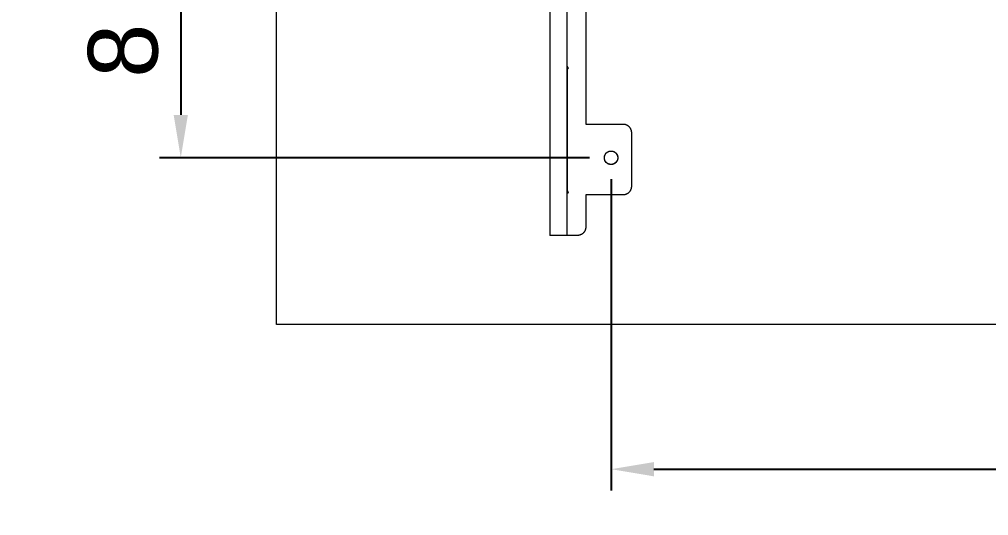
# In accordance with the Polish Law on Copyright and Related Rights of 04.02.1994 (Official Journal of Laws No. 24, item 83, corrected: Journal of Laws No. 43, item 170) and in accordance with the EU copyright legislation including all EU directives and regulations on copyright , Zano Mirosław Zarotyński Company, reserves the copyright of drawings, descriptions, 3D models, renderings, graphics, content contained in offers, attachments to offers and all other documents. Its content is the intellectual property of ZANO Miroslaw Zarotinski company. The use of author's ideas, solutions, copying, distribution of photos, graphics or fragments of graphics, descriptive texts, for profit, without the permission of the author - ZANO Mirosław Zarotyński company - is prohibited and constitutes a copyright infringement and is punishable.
# Model space of a CAD drawing. Header units: inches. Extents: x -12 to 176, y -4 to 123.
# Drawn here: x -9.24 to 13.36, y 0.26 to 11.83 of the extents above; entities that cross this region are included whole.
import ezdxf

# ---------------------------------------------------------------- set-up
doc = ezdxf.new("R2010")
doc.units = ezdxf.units.IN
doc.layers.add('ZANO_R', color=7, linetype='Continuous', lineweight=0)
doc.layers.add('ZANO_W', color=1, linetype='Continuous', lineweight=0)
doc.styles.get("Standard").update_dxf_attribs({"font": 'arial.ttf'})
doc.dimstyles.new('amerykanie', dxfattribs={"dimtxt": 50, "dimasz": 50, "dimexe": 0.5, "dimexo": 0.5, "dimgap": 1, "dimtad": 1, "dimdec": 0, "dimzin": 0, "dimlunit": 5, "dimtxsty": 'Standard', "dimcen": 0.09, "dimclrd": 1, "dimclre": 1, "dimclrt": 1, "dimazin": 0, "dimtfac": 1, "dimtdec": 0, "dimtmove": 0, "dimatfit": 3, "dimfxl": 1, "dimtzin": 0, "dimarcsym": 1})

# ---------------------------------------------------------------- blocks, each defined once
blk = doc.blocks.new('*D361')
at = {"layer": 'ZANO_W', "color": 1, "lineweight": -2}
for p, q in [((4.059, 17.384), (-5.977, 17.384)), ((-5.477, 16.384), (-5.477, 9.605)), ((4.059, 8.605), (-5.977, 8.605))]:
    blk.add_line(p, q, dxfattribs=at)
at = {"layer": 'ZANO_W', "color": 1}
for points in [[(-5.311, 16.384), (-5.644, 16.384), (-5.477, 17.384)], [(-5.644, 9.605), (-5.311, 9.605), (-5.477, 8.605)]]:
    blk.add_solid(points, dxfattribs=at)
at = {"layer": 'ZANO_W', "color": 1, "insert": (-6.818, 12.994), "char_height": 1.625, "attachment_point": 5, "rotation": 90}
blk.add_mtext('8 3/4', dxfattribs=at)
blk = doc.blocks.new('*D362')
at = {"layer": 'ZANO_W', "color": 1, "lineweight": -2}
for p, q in [((4.559, 8.105), (4.559, 0.841)), ((35.378, 8.105), (35.378, 0.841)), ((5.559, 1.341), (34.378, 1.341))]:
    blk.add_line(p, q, dxfattribs=at)
at = {"layer": 'ZANO_W', "color": 1}
for points in [[(5.559, 1.507), (5.559, 1.174), (4.559, 1.341)], [(34.378, 1.174), (34.378, 1.507), (35.378, 1.341)]]:
    blk.add_solid(points, dxfattribs=at)
at = {"layer": 'ZANO_W', "color": 1, "insert": (19.968, 2.682), "char_height": 1.625, "attachment_point": 5}
blk.add_mtext('30 13/16', dxfattribs=at)

msp = doc.modelspace()

# ---------------------------------------------------------------- linework, layer by layer
at = {"layer": 'ZANO_R'}
for p, q in [((3.13377, 21.73815), (3.13377, 6.79361)), ((3.52747, 21.73815), (3.52747, 6.79361)), ((3.96842, 16.59677), (3.96842, 9.39204)), ((3.52874, 10.73982), (3.52747, 10.74025)), ((3.52999, 10.73935), (3.52874, 10.73982)), ((3.53123, 10.73883), (3.52999, 10.73935)), ((3.53245, 10.73827), (3.53123, 10.73883)), ((3.53364, 10.73767), (3.53245, 10.73827)), ((3.53482, 10.73703), (3.53364, 10.73767)), ((3.53597, 10.73635), (3.53482, 10.73703)), ((3.5371, 10.73563), (3.53597, 10.73635)), ((3.53821, 10.73487), (3.5371, 10.73563)), ((3.53928, 10.73407), (3.53821, 10.73487)), ((3.54033, 10.73324), (3.53928, 10.73407)), ((3.54135, 10.73238), (3.54033, 10.73324)), ((3.54235, 10.73148), (3.54135, 10.73238)), ((3.54331, 10.73054), (3.54235, 10.73148)), ((3.54416, 10.67592), (3.54322, 10.67495)), ((3.54322, 7.83355), (3.54322, 10.67495)), ((3.54423, 10.72958), (3.54331, 10.73054)), ((3.54506, 10.67691), (3.54416, 10.67592)), ((3.54513, 10.72858), (3.54423, 10.72958)), ((3.54592, 10.67794), (3.54506, 10.67691)), ((3.54599, 10.72755), (3.54513, 10.72858)), ((3.54675, 10.679), (3.54592, 10.67794)), ((3.54681, 10.7265), (3.54599, 10.72755)), ((3.54755, 10.68008), (3.54675, 10.679)), ((3.5476, 10.72542), (3.54681, 10.7265)), ((3.5483, 10.68119), (3.54755, 10.68008)), ((3.54835, 10.72431), (3.5476, 10.72542)), ((3.54902, 10.68233), (3.5483, 10.68119)), ((3.54907, 10.72317), (3.54835, 10.72431)), ((3.5497, 10.68349), (3.54902, 10.68233)), ((3.54974, 10.72202), (3.54907, 10.72317)), ((3.55034, 10.68467), (3.5497, 10.68349)), ((3.55037, 10.72084), (3.54974, 10.72202)), ((3.55094, 10.68588), (3.55034, 10.68467)), ((3.55097, 10.71964), (3.55037, 10.72084)), ((3.55149, 10.6871), (3.55094, 10.68588)), ((3.55152, 10.71842), (3.55097, 10.71964)), ((3.55201, 10.68834), (3.55149, 10.6871)), ((3.55203, 10.71718), (3.55152, 10.71842)), ((3.55248, 10.6896), (3.55201, 10.68834)), ((3.5525, 10.71592), (3.55203, 10.71718)), ((3.55291, 10.69088), (3.55248, 10.6896)), ((3.55292, 10.71465), (3.5525, 10.71592)), ((3.55329, 10.69217), (3.55291, 10.69088)), ((3.55331, 10.71337), (3.55292, 10.71465)), ((3.55363, 10.69347), (3.55329, 10.69217)), ((3.55364, 10.71207), (3.55331, 10.71337)), ((3.55393, 10.69478), (3.55363, 10.69347)), ((3.55394, 10.71077), (3.55364, 10.71207)), ((3.55418, 10.6961), (3.55393, 10.69478)), ((3.55419, 10.70945), (3.55394, 10.71077)), ((3.55439, 10.69743), (3.55418, 10.6961)), ((3.55439, 10.70813), (3.55419, 10.70945)), ((3.55455, 10.7068), (3.55439, 10.70813)), ((3.55455, 10.69876), (3.55439, 10.69743)), ((3.55466, 10.70546), (3.55455, 10.7068)), ((3.55466, 10.7001), (3.55455, 10.69876)), ((3.55473, 10.70413), (3.55466, 10.70546)), ((3.55473, 10.70144), (3.55466, 10.7001)), ((3.55475, 10.70279), (3.55473, 10.70413)), ((3.55475, 10.70279), (3.55473, 10.70144)), ((3.96842, 9.39204), (4.83456, 9.39204)), ((4.83456, 9.39204), (4.84128, 9.39193)), ((4.84128, 9.39193), (4.848, 9.39158)), ((4.848, 9.39158), (4.85469, 9.39101)), ((4.85469, 9.39101), (4.86137, 9.39021)), ((4.86137, 9.39021), (4.86801, 9.38918)), ((4.86801, 9.38918), (4.87461, 9.38792)), ((4.87461, 9.38792), (4.88117, 9.38645)), ((4.88117, 9.38645), (4.88767, 9.38474)), ((4.88767, 9.38474), (4.89411, 9.38282)), ((4.89411, 9.38282), (4.90048, 9.38068)), ((4.90048, 9.38068), (4.90678, 9.37832)), ((4.90678, 9.37832), (4.91299, 9.37575)), ((4.91299, 9.37575), (4.91911, 9.37296)), ((4.91911, 9.37296), (4.92513, 9.36997)), ((4.92513, 9.36997), (4.93104, 9.36678)), ((4.93104, 9.36678), (4.93684, 9.36338)), ((4.93684, 9.36338), (4.94253, 9.35979)), ((4.94253, 9.35979), (4.94808, 9.35601)), ((4.94808, 9.35601), (4.95351, 9.35204)), ((4.95351, 9.35204), (4.95879, 9.34789)), ((4.95879, 9.34789), (4.96393, 9.34356)), ((4.96393, 9.34356), (4.96892, 9.33906)), ((4.96892, 9.33906), (4.97376, 9.33439)), ((4.97376, 9.33439), (4.97843, 9.32955)), ((4.97843, 9.32955), (4.98293, 9.32456)), ((4.98293, 9.32456), (4.98726, 9.31942)), ((4.98726, 9.31942), (4.99141, 9.31414)), ((4.99141, 9.31414), (4.99538, 9.30871)), ((4.99538, 9.30871), (4.99917, 9.30315)), ((4.99917, 9.30315), (5.00276, 9.29747)), ((5.00276, 9.29747), (5.00615, 9.29167)), ((5.00615, 9.29167), (5.00934, 9.28576)), ((5.00934, 9.28576), (5.01233, 9.27974)), ((5.01233, 9.27974), (5.01512, 9.27362)), ((5.01512, 9.27362), (5.01769, 9.26741)), ((5.01769, 9.26741), (5.02005, 9.26111)), ((5.02005, 9.26111), (5.02219, 9.25474)), ((5.02219, 9.25474), (5.02411, 9.2483)), ((5.02411, 9.2483), (5.02582, 9.2418)), ((5.02582, 9.2418), (5.0273, 9.23524)), ((5.0273, 9.23524), (5.02855, 9.22864)), ((5.02855, 9.22864), (5.02958, 9.222)), ((5.02958, 9.222), (5.03038, 9.21532)), ((5.03038, 9.21532), (5.03095, 9.20863)), ((5.03095, 9.20863), (5.0313, 9.20191)), ((5.0313, 9.20191), (5.03141, 9.19519)), ((5.03141, 9.19519), (5.03141, 7.93535)), ((4.40149, 8.60464), (4.40159, 8.61008)), ((4.40159, 8.5992), (4.40149, 8.60464)), ((4.40159, 8.61008), (4.40187, 8.6155)), ((4.40187, 8.59378), (4.40159, 8.5992)), ((4.40187, 8.6155), (4.40234, 8.62092)), ((4.40234, 8.58836), (4.40187, 8.59378)), ((4.40234, 8.62092), (4.40299, 8.62632)), ((4.40299, 8.62632), (4.40383, 8.63169)), ((4.40383, 8.63169), (4.40486, 8.63703)), ((4.40486, 8.63703), (4.40607, 8.64233)), ((4.40607, 8.64233), (4.40746, 8.64758)), ((4.40746, 8.64758), (4.40903, 8.65279)), ((4.40903, 8.65279), (4.41078, 8.65793)), ((4.41078, 8.65793), (4.41271, 8.66302)), ((4.41271, 8.66302), (4.41481, 8.66803)), ((4.41481, 8.66803), (4.41709, 8.67297)), ((4.41709, 8.67297), (4.41953, 8.67782)), ((4.41953, 8.67782), (4.42214, 8.68259)), ((4.42214, 8.68259), (4.42491, 8.68727)), ((4.42491, 8.68727), (4.42784, 8.69185)), ((4.42784, 8.69185), (4.43093, 8.69632)), ((4.43093, 8.69632), (4.43417, 8.70069)), ((4.43417, 8.70069), (4.43756, 8.70494)), ((4.43756, 8.70494), (4.4411, 8.70907)), ((4.4411, 8.70907), (4.44477, 8.71308)), ((4.44477, 8.71308), (4.44858, 8.71695)), ((4.44858, 8.71695), (4.45252, 8.7207)), ((4.45252, 8.7207), (4.45659, 8.7243)), ((4.45659, 8.7243), (4.46078, 8.72776)), ((4.46078, 8.72776), (4.46509, 8.73108)), ((4.46509, 8.73108), (4.46951, 8.73424)), ((4.46951, 8.73424), (4.47404, 8.73725)), ((4.47404, 8.73725), (4.47867, 8.74011)), ((4.47867, 8.74011), (4.48339, 8.7428)), ((4.48339, 8.7428), (4.4882, 8.74532)), ((4.4882, 8.74532), (4.4931, 8.74768)), ((4.4931, 8.74768), (4.49808, 8.74987)), ((4.49808, 8.74987), (4.50313, 8.75189)), ((4.50313, 8.75189), (4.50824, 8.75373)), ((4.50824, 8.75373), (4.51342, 8.75539)), ((4.51342, 8.75539), (4.51865, 8.75687)), ((4.51865, 8.75687), (4.52393, 8.75817)), ((4.52393, 8.75817), (4.52925, 8.75929)), ((4.52925, 8.75929), (4.5346, 8.76022)), ((4.5346, 8.76022), (4.53999, 8.76097)), ((4.53999, 8.76097), (4.5454, 8.76153)), ((4.5454, 8.76153), (4.55082, 8.76191)), ((4.55082, 8.76191), (4.55625, 8.7621)), ((4.55625, 8.7621), (4.56169, 8.7621)), ((4.56169, 8.7621), (4.56712, 8.76191)), ((4.56712, 8.76191), (4.57255, 8.76153)), ((4.57255, 8.76153), (4.57795, 8.76097)), ((4.57795, 8.76097), (4.58334, 8.76022)), ((4.58334, 8.76022), (4.58869, 8.75929)), ((4.58869, 8.75929), (4.59401, 8.75817)), ((4.59401, 8.75817), (4.59929, 8.75687)), ((4.59929, 8.75687), (4.60452, 8.75539)), ((4.60452, 8.75539), (4.6097, 8.75373)), ((4.6097, 8.75373), (4.61482, 8.75189)), ((4.61482, 8.75189), (4.61986, 8.74987)), ((4.61986, 8.74987), (4.62484, 8.74768)), ((4.62484, 8.74768), (4.62974, 8.74532)), ((4.62974, 8.74532), (4.63455, 8.7428)), ((4.63455, 8.7428), (4.63928, 8.74011)), ((4.63928, 8.74011), (4.6439, 8.73725)), ((4.6439, 8.73725), (4.64843, 8.73424)), ((4.64843, 8.73424), (4.65285, 8.73108)), ((4.65285, 8.73108), (4.65716, 8.72776)), ((4.65716, 8.72776), (4.66135, 8.7243)), ((4.66135, 8.7243), (4.66542, 8.7207)), ((4.66542, 8.7207), (4.66936, 8.71695)), ((4.66936, 8.71695), (4.67317, 8.71308)), ((4.67317, 8.71308), (4.67685, 8.70907)), ((4.67685, 8.70907), (4.68038, 8.70494)), ((4.68038, 8.70494), (4.68377, 8.70069)), ((4.68377, 8.70069), (4.68701, 8.69632)), ((4.68701, 8.69632), (4.6901, 8.69185)), ((4.6901, 8.69185), (4.69303, 8.68727)), ((4.69303, 8.68727), (4.6958, 8.68259)), ((4.6958, 8.68259), (4.69841, 8.67782)), ((4.69841, 8.67782), (4.70086, 8.67297)), ((4.70086, 8.67297), (4.70313, 8.66803)), ((4.70313, 8.66803), (4.70523, 8.66302)), ((4.70523, 8.66302), (4.70716, 8.65793)), ((4.70716, 8.65793), (4.70891, 8.65279)), ((4.70891, 8.65279), (4.71048, 8.64758)), ((4.71048, 8.64758), (4.71188, 8.64233)), ((4.71188, 8.64233), (4.71309, 8.63703)), ((4.71309, 8.63703), (4.71411, 8.63169)), ((4.71411, 8.63169), (4.71495, 8.62632)), ((4.71495, 8.62632), (4.71561, 8.62092)), ((4.71561, 8.62092), (4.71608, 8.6155)), ((4.71608, 8.59378), (4.71561, 8.58836)), ((4.71608, 8.6155), (4.71636, 8.61008)), ((4.71636, 8.5992), (4.71608, 8.59378)), ((4.71636, 8.61008), (4.71645, 8.60464)), ((4.71645, 8.60464), (4.71636, 8.5992)), ((4.40299, 8.58296), (4.40234, 8.58836)), ((4.40383, 8.57759), (4.40299, 8.58296)), ((4.40486, 8.57225), (4.40383, 8.57759)), ((4.40607, 8.56695), (4.40486, 8.57225)), ((4.40746, 8.5617), (4.40607, 8.56695)), ((4.40903, 8.55649), (4.40746, 8.5617)), ((4.41078, 8.55135), (4.40903, 8.55649)), ((4.41271, 8.54626), (4.41078, 8.55135)), ((4.41481, 8.54125), (4.41271, 8.54626)), ((4.41709, 8.53631), (4.41481, 8.54125)), ((4.41953, 8.53146), (4.41709, 8.53631)), ((4.42214, 8.52669), (4.41953, 8.53146)), ((4.42491, 8.52201), (4.42214, 8.52669)), ((4.42784, 8.51743), (4.42491, 8.52201)), ((4.43093, 8.51296), (4.42784, 8.51743)), ((4.43417, 8.50859), (4.43093, 8.51296)), ((4.43756, 8.50434), (4.43417, 8.50859)), ((4.4411, 8.50021), (4.43756, 8.50434)), ((4.44477, 8.4962), (4.4411, 8.50021)), ((4.44858, 8.49233), (4.44477, 8.4962)), ((4.45252, 8.48858), (4.44858, 8.49233)), ((4.45659, 8.48498), (4.45252, 8.48858)), ((4.46078, 8.48152), (4.45659, 8.48498)), ((4.46509, 8.4782), (4.46078, 8.48152)), ((4.46951, 8.47504), (4.46509, 8.4782)), ((4.47404, 8.47203), (4.46951, 8.47504)), ((4.47867, 8.46917), (4.47404, 8.47203)), ((4.48339, 8.46648), (4.47867, 8.46917)), ((4.4882, 8.46396), (4.48339, 8.46648)), ((4.4931, 8.4616), (4.4882, 8.46396)), ((4.49808, 8.45941), (4.4931, 8.4616)), ((4.50313, 8.45739), (4.49808, 8.45941)), ((4.50824, 8.45555), (4.50313, 8.45739)), ((4.51342, 8.45389), (4.50824, 8.45555)), ((4.51865, 8.45241), (4.51342, 8.45389)), ((4.52393, 8.45111), (4.51865, 8.45241)), ((4.52925, 8.44999), (4.52393, 8.45111)), ((4.5346, 8.44906), (4.52925, 8.44999)), ((4.53999, 8.44831), (4.5346, 8.44906)), ((4.5454, 8.44775), (4.53999, 8.44831)), ((4.55082, 8.44737), (4.5454, 8.44775)), ((4.55625, 8.44718), (4.55082, 8.44737)), ((4.56169, 8.44718), (4.55625, 8.44718)), ((4.56712, 8.44737), (4.56169, 8.44718)), ((4.57255, 8.44775), (4.56712, 8.44737)), ((4.57795, 8.44831), (4.57255, 8.44775)), ((4.58334, 8.44906), (4.57795, 8.44831)), ((4.58869, 8.44999), (4.58334, 8.44906)), ((4.59401, 8.45111), (4.58869, 8.44999)), ((4.59929, 8.45241), (4.59401, 8.45111)), ((4.60452, 8.45389), (4.59929, 8.45241)), ((4.6097, 8.45555), (4.60452, 8.45389)), ((4.61482, 8.45739), (4.6097, 8.45555)), ((4.61986, 8.45941), (4.61482, 8.45739)), ((4.62484, 8.4616), (4.61986, 8.45941)), ((4.62974, 8.46396), (4.62484, 8.4616)), ((4.63455, 8.46648), (4.62974, 8.46396)), ((4.63928, 8.46917), (4.63455, 8.46648)), ((4.6439, 8.47203), (4.63928, 8.46917)), ((4.64843, 8.47504), (4.6439, 8.47203)), ((4.65285, 8.4782), (4.64843, 8.47504)), ((4.65716, 8.48152), (4.65285, 8.4782)), ((4.66135, 8.48498), (4.65716, 8.48152)), ((4.66542, 8.48858), (4.66135, 8.48498)), ((4.66936, 8.49233), (4.66542, 8.48858)), ((4.67317, 8.4962), (4.66936, 8.49233)), ((4.67685, 8.50021), (4.67317, 8.4962)), ((4.68038, 8.50434), (4.67685, 8.50021)), ((4.68377, 8.50859), (4.68038, 8.50434)), ((4.68701, 8.51296), (4.68377, 8.50859)), ((4.6901, 8.51743), (4.68701, 8.51296)), ((4.69303, 8.52201), (4.6901, 8.51743)), ((4.6958, 8.52669), (4.69303, 8.52201)), ((4.69841, 8.53146), (4.6958, 8.52669)), ((4.70086, 8.53631), (4.69841, 8.53146)), ((4.70313, 8.54125), (4.70086, 8.53631)), ((4.70523, 8.54626), (4.70313, 8.54125)), ((4.70716, 8.55135), (4.70523, 8.54626)), ((4.70891, 8.55649), (4.70716, 8.55135)), ((4.71048, 8.5617), (4.70891, 8.55649)), ((4.71188, 8.56695), (4.71048, 8.5617)), ((4.71309, 8.57225), (4.71188, 8.56695)), ((4.71411, 8.57759), (4.71309, 8.57225)), ((4.71495, 8.58296), (4.71411, 8.57759)), ((4.71561, 8.58836), (4.71495, 8.58296)), ((5.03038, 7.91522), (5.02958, 7.90854)), ((5.03095, 7.92191), (5.03038, 7.91522)), ((5.0313, 7.92863), (5.03095, 7.92191)), ((5.03141, 7.93535), (5.0313, 7.92863)), ((3.52874, 7.76867), (3.52747, 7.76824)), ((3.52999, 7.76915), (3.52874, 7.76867)), ((3.53123, 7.76967), (3.52999, 7.76915)), ((3.53245, 7.77023), (3.53123, 7.76967)), ((3.53364, 7.77083), (3.53245, 7.77023)), ((3.53482, 7.77147), (3.53364, 7.77083)), ((3.53597, 7.77215), (3.53482, 7.77147)), ((3.5371, 7.77287), (3.53597, 7.77215)), ((3.53821, 7.77363), (3.5371, 7.77287)), ((3.53928, 7.77442), (3.53821, 7.77363)), ((3.54033, 7.77525), (3.53928, 7.77442)), ((3.54135, 7.77612), (3.54033, 7.77525)), ((3.54235, 7.77702), (3.54135, 7.77612)), ((3.54331, 7.77795), (3.54235, 7.77702)), ((3.54416, 7.83258), (3.54322, 7.83355)), ((3.54423, 7.77892), (3.54331, 7.77795)), ((3.54506, 7.83158), (3.54416, 7.83258)), ((3.54513, 7.77991), (3.54423, 7.77892)), ((3.54592, 7.83055), (3.54506, 7.83158)), ((3.54599, 7.78094), (3.54513, 7.77991)), ((3.54675, 7.8295), (3.54592, 7.83055)), ((3.54681, 7.782), (3.54599, 7.78094)), ((3.54755, 7.82841), (3.54675, 7.8295)), ((3.5476, 7.78308), (3.54681, 7.782)), ((3.5483, 7.8273), (3.54755, 7.82841)), ((3.54835, 7.78419), (3.5476, 7.78308)), ((3.54902, 7.82616), (3.5483, 7.8273)), ((3.54907, 7.78532), (3.54835, 7.78419)), ((3.5497, 7.825), (3.54902, 7.82616)), ((3.54974, 7.78648), (3.54907, 7.78532)), ((3.55034, 7.82382), (3.5497, 7.825)), ((3.55037, 7.78766), (3.54974, 7.78648)), ((3.55094, 7.82262), (3.55034, 7.82382)), ((3.55097, 7.78886), (3.55037, 7.78766)), ((3.55149, 7.82139), (3.55094, 7.82262)), ((3.55152, 7.79008), (3.55097, 7.78886)), ((3.55201, 7.82015), (3.55149, 7.82139)), ((3.55203, 7.79132), (3.55152, 7.79008)), ((3.55248, 7.81889), (3.55201, 7.82015)), ((3.5525, 7.79257), (3.55203, 7.79132)), ((3.55291, 7.81762), (3.55248, 7.81889)), ((3.55292, 7.79384), (3.5525, 7.79257)), ((3.55329, 7.81633), (3.55291, 7.81762)), ((3.55331, 7.79512), (3.55292, 7.79384)), ((3.55363, 7.81503), (3.55329, 7.81633)), ((3.55364, 7.79642), (3.55331, 7.79512)), ((3.55393, 7.81372), (3.55363, 7.81503)), ((3.55394, 7.79773), (3.55364, 7.79642)), ((3.55418, 7.8124), (3.55393, 7.81372)), ((3.55419, 7.79904), (3.55394, 7.79773)), ((3.55439, 7.81107), (3.55418, 7.8124)), ((3.55439, 7.80037), (3.55419, 7.79904)), ((3.55455, 7.80973), (3.55439, 7.81107)), ((3.55455, 7.8017), (3.55439, 7.80037)), ((3.55466, 7.80839), (3.55455, 7.80973)), ((3.55466, 7.80303), (3.55455, 7.8017)), ((3.55473, 7.80705), (3.55466, 7.80839)), ((3.55473, 7.80437), (3.55466, 7.80303)), ((3.55475, 7.80571), (3.55473, 7.80705)), ((3.55475, 7.80571), (3.55473, 7.80437)), ((4.83456, 7.7385), (3.96842, 7.7385)), ((3.96842, 7.7385), (3.96842, 6.99047)), ((4.84128, 7.73861), (4.83456, 7.7385)), ((4.848, 7.73896), (4.84128, 7.73861)), ((4.85469, 7.73953), (4.848, 7.73896)), ((4.86137, 7.74033), (4.85469, 7.73953)), ((4.86801, 7.74136), (4.86137, 7.74033)), ((4.87461, 7.74261), (4.86801, 7.74136)), ((4.88117, 7.74409), (4.87461, 7.74261)), ((4.88767, 7.7458), (4.88117, 7.74409)), ((4.89411, 7.74772), (4.88767, 7.7458)), ((4.90048, 7.74986), (4.89411, 7.74772)), ((4.90678, 7.75222), (4.90048, 7.74986)), ((4.91299, 7.75479), (4.90678, 7.75222)), ((4.91911, 7.75758), (4.91299, 7.75479)), ((4.92513, 7.76057), (4.91911, 7.75758)), ((4.93104, 7.76376), (4.92513, 7.76057)), ((4.93684, 7.76716), (4.93104, 7.76376)), ((4.94253, 7.77075), (4.93684, 7.76716)), ((4.94808, 7.77453), (4.94253, 7.77075)), ((4.95351, 7.7785), (4.94808, 7.77453)), ((4.95879, 7.78265), (4.95351, 7.7785)), ((4.96393, 7.78698), (4.95879, 7.78265)), ((4.96892, 7.79148), (4.96393, 7.78698)), ((4.97376, 7.79615), (4.96892, 7.79148)), ((4.97843, 7.80099), (4.97376, 7.79615)), ((4.98293, 7.80598), (4.97843, 7.80099)), ((4.98726, 7.81112), (4.98293, 7.80598)), ((4.99141, 7.8164), (4.98726, 7.81112)), ((4.99538, 7.82183), (4.99141, 7.8164)), ((4.99917, 7.82738), (4.99538, 7.82183)), ((5.00276, 7.83307), (4.99917, 7.82738)), ((5.00615, 7.83887), (5.00276, 7.83307)), ((5.00934, 7.84478), (5.00615, 7.83887)), ((5.01233, 7.8508), (5.00934, 7.84478)), ((5.01512, 7.85692), (5.01233, 7.8508)), ((5.01769, 7.86313), (5.01512, 7.85692)), ((5.02005, 7.86943), (5.01769, 7.86313)), ((5.02219, 7.8758), (5.02005, 7.86943)), ((5.02411, 7.88224), (5.02219, 7.8758)), ((5.02582, 7.88874), (5.02411, 7.88224)), ((5.0273, 7.8953), (5.02582, 7.88874)), ((5.02855, 7.9019), (5.0273, 7.8953)), ((5.02958, 7.90854), (5.02855, 7.9019)), ((3.52747, 6.79361), (3.13377, 6.79361)), ((3.77157, 6.79361), (3.52747, 6.79361)), ((3.77829, 6.79373), (3.77157, 6.79361)), ((3.785, 6.79407), (3.77829, 6.79373)), ((3.7917, 6.79465), (3.785, 6.79407)), ((3.79837, 6.79545), (3.7917, 6.79465)), ((3.80502, 6.79648), (3.79837, 6.79545)), ((3.81162, 6.79773), (3.80502, 6.79648)), ((3.81818, 6.79921), (3.81162, 6.79773)), ((3.82468, 6.80091), (3.81818, 6.79921)), ((3.83112, 6.80284), (3.82468, 6.80091)), ((3.83749, 6.80498), (3.83112, 6.80284)), ((3.84378, 6.80734), (3.83749, 6.80498)), ((3.84999, 6.80991), (3.84378, 6.80734)), ((3.85611, 6.81269), (3.84999, 6.80991)), ((3.86213, 6.81568), (3.85611, 6.81269)), ((3.86805, 6.81888), (3.86213, 6.81568)), ((3.87385, 6.82227), (3.86805, 6.81888)), ((3.87953, 6.82586), (3.87385, 6.82227)), ((3.88509, 6.82964), (3.87953, 6.82586)), ((3.89051, 6.83361), (3.88509, 6.82964)), ((3.8958, 6.83777), (3.89051, 6.83361)), ((3.90094, 6.8421), (3.8958, 6.83777)), ((3.90593, 6.8466), (3.90094, 6.8421)), ((3.91076, 6.85127), (3.90593, 6.8466)), ((3.91543, 6.8561), (3.91076, 6.85127)), ((3.91994, 6.86109), (3.91543, 6.8561)), ((3.92427, 6.86624), (3.91994, 6.86109)), ((3.92842, 6.87152), (3.92427, 6.86624)), ((3.93239, 6.87695), (3.92842, 6.87152)), ((3.93617, 6.8825), (3.93239, 6.87695)), ((3.93976, 6.88818), (3.93617, 6.8825)), ((3.94316, 6.89399), (3.93976, 6.88818)), ((3.94635, 6.8999), (3.94316, 6.89399)), ((3.94934, 6.90592), (3.94635, 6.8999)), ((3.95212, 6.91204), (3.94934, 6.90592)), ((3.9547, 6.91825), (3.95212, 6.91204)), ((3.95705, 6.92454), (3.9547, 6.91825)), ((3.9592, 6.93092), (3.95705, 6.92454)), ((3.96112, 6.93736), (3.9592, 6.93092)), ((3.96282, 6.94386), (3.96112, 6.93736)), ((3.9643, 6.95041), (3.96282, 6.94386)), ((3.96556, 6.95702), (3.9643, 6.95041)), ((3.96659, 6.96366), (3.96556, 6.95702)), ((3.96739, 6.97033), (3.96659, 6.96366)), ((3.96796, 6.97703), (3.96739, 6.97033)), ((3.96831, 6.98374), (3.96796, 6.97703)), ((3.96842, 6.99047), (3.96831, 6.98374))]:
    msp.add_line(p, q, dxfattribs=at)
msp.add_lwpolyline([(-3.24405, 20.46778), (76.4408, 20.46778), (76.4408, 4.71973), (-3.24405, 4.71973)], close=True, dxfattribs=at)
msp.add_circle((4.55896, 8.60466), 0.15748, dxfattribs=at)

# ---------------------------------------------------------------- dimensions: what is measured, and where the dimension line sits
at = {"layer": 'ZANO_W'}
dim = msp.add_linear_dim(base=(-5.47741, 8.60466), p1=(4.55897, 17.38419), p2=(4.55896, 8.60466), angle=90, dimstyle='amerykanie', override={"dimtxt": 1.625, "dimasz": 1, "dimgap": 0.5, "dimdec": 4, "dimaunit": 1, "dimadec": 1, "dimtdec": 4, "dimtmove": 1, "dimfrac": 2}, dxfattribs=at)
dim.commit()
dim.dimension.update_dxf_attribs({"geometry": '*D361', "text_midpoint": (-6.81818, 12.99442)})
dim = msp.add_linear_dim(base=(35.377912, 1.340808), p1=(4.558963, 8.604656), p2=(35.377912, 8.604627), dimstyle='amerykanie', override={"dimtxt": 1.625, "dimasz": 1, "dimgap": 0.5, "dimdec": 4, "dimaunit": 1, "dimadec": 1, "dimtdec": 4, "dimtmove": 1, "dimfrac": 2}, dxfattribs=at)
dim.commit()
dim.dimension.update_dxf_attribs({"geometry": '*D362', "text_midpoint": (19.968438, 2.681573)})

doc.saveas('drawing.dxf')
